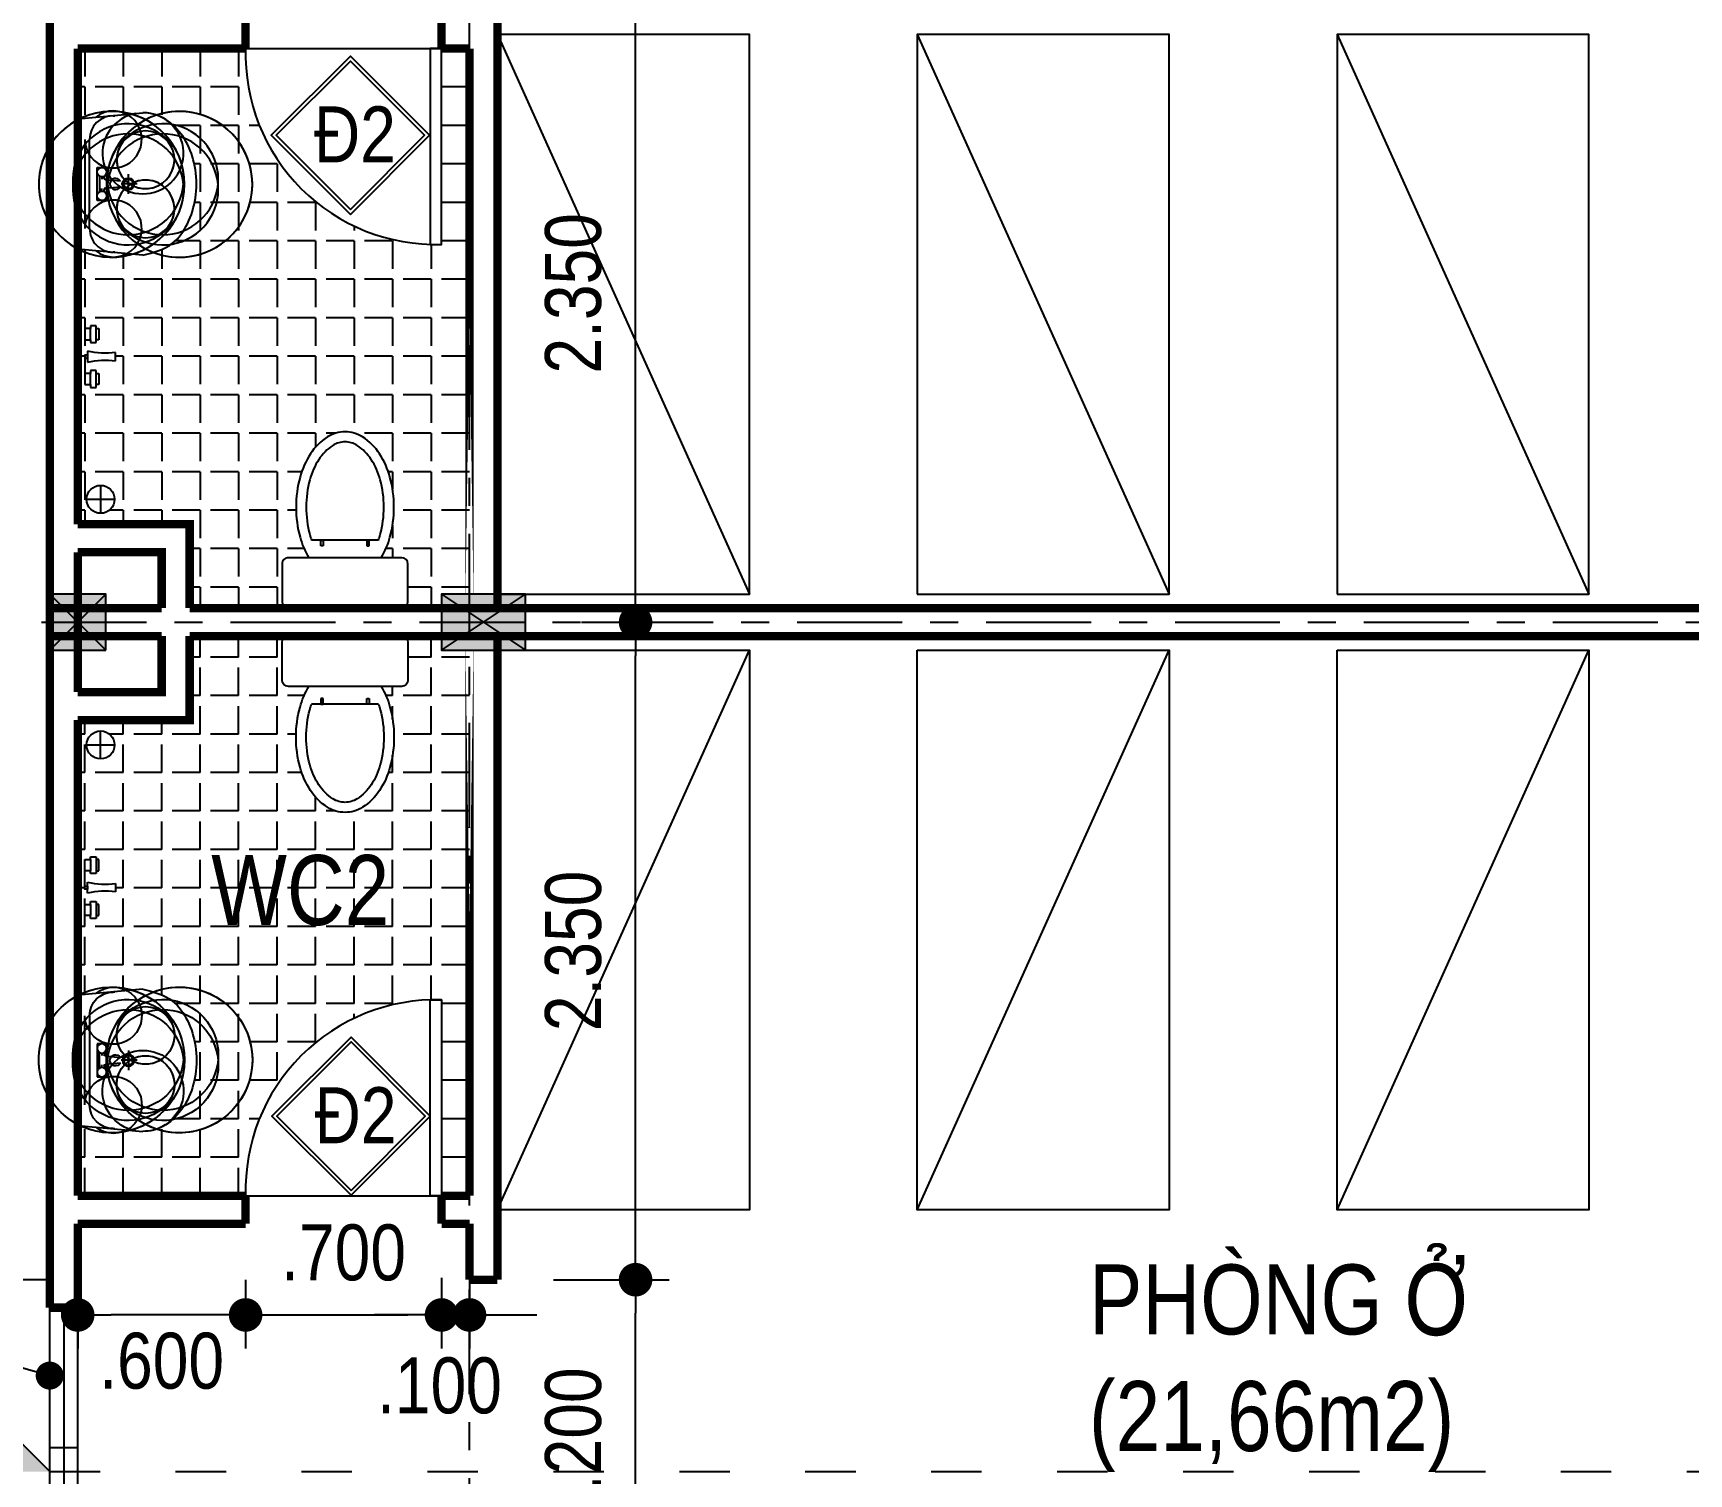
# Model space of a CAD drawing. Header units: millimetres. Extents: x 100 to 288, y -65 to 177.
# Drawn here: x 126.36 to 132.27, y 130.37 to 135.52 of the extents above; entities that cross this region are included whole.
import ezdxf

# ---------------------------------------------------------------- set-up
doc = ezdxf.new("R2010")
doc.units = ezdxf.units.MM
doc.header["$LTSCALE"] = 0.3
doc.header["$MEASUREMENT"] = 0
doc.header["$PDMODE"] = 2
doc.linetypes.add('ACAD_ISO03W100', pattern=[30, 12, -18])
doc.linetypes.add('CENTER', pattern=[2, 1.25, -0.25, 0.25, -0.25])
doc.layers.get('0').update_dxf_attribs({"linetype": 'CONTINUOUS', "lineweight": 13})
doc.layers.get('DEFPOINTS').update_dxf_attribs({"linetype": 'CONTINUOUS', "lineweight": 13})
for name, color, linetype in [('CHUSO', 141, 'CONTINUOUS'), ('HACTH', 8, 'CONTINUOUS'), ('HATCH', 8, 'CONTINUOUS'), ('KT', 8, 'CONTINUOUS'), ('LAYER 1', 1, 'CONTINUOUS'), ('LAYER1', 1, 'CONTINUOUS'), ('LAYER3', 34, 'CONTINUOUS'), ('LAYER5', 5, 'CONTINUOUS'), ('LAYER7', 7, 'CONTINUOUS'), ('THAY', 4, 'CONTINUOUS'), ('THIETBI', 25, 'CONTINUOUS'), ('TUONG', 7, 'CONTINUOUS')]:
    doc.layers.add(name, color=color, linetype=linetype)
doc.styles.add('ATTR', font='romans.shx', dxfattribs={"width": 0.8, "height": 0.7})
doc.styles.add('HELVE-KT', font='VHELVCN.TTF')
doc.dimstyles.new('1-100', dxfattribs={"dimtxt": 0.2, "dimasz": 0.12, "dimexe": 0.12, "dimexo": 0.2, "dimgap": 0.12, "dimtad": 1, "dimdec": 3, "dimzin": 4, "dimdsep": 46, "dimtxsty": 'HELVE-KT', "dimblk1": 'DOT', "dimblk2": 'DOT', "dimsah": 1, "dimcen": -0.18, "dimadec": 3, "dimazin": 0, "dimtfac": 1, "dimtdec": 3, "dimtmove": 2, "dimatfit": 3, "dimldrblk": 'DOT', "dimfxl": 0, "dimtolj": 1, "dimtzin": 4, "dimarcsym": 0})

# ---------------------------------------------------------------- blocks, each defined once
blk = doc.blocks.new('TOILET')
at = {"layer": 'THIETBI', "linetype": 'Continuous'}
for p, q in [((2.25, 0), (-2.25, 0)), ((-2.5, -0.25), (-2.5, -1.75)), ((2.5, -1.75), (2.5, -0.25)), ((-2.25, -2), (2.25, -2)), ((-0.9619002962733703, -2.476023252835319), (-0.9619002962733703, -2.701023903222449)), ((-0.8643275165757132, -2.476023252835319), (-0.9619002962733703, -2.476023252835319)), ((-0.8643275165757132, -2.701023903222449), (-0.8643275165757132, -2.476023252835319)), ((0.8619205168486133, -2.701023903222449), (0.8619205168486133, -2.476023252835319)), ((0.8619205168486133, -2.476023252835319), (0.959493296546043, -2.476023252835319)), ((0.959493296546043, -2.476023252835319), (0.959493296546043, -2.701023903222449)), ((-1.328885587445484, -2.699999999999932), (1.328885587445484, -2.699999999999989)), ((-0.9619002962733703, -2.701023903222449), (-0.8643275165757132, -2.701023903222449)), ((0.959493296546043, -2.701023903222449), (0.8619205168486133, -2.701023903222449))]:
    blk.add_line(p, q, dxfattribs=at)
for centre, radius, start, end in [((-2.25, -0.25), 0.25, 90, 180), ((2.25, -0.25), 0.25, 0, 90), ((-2.25, -1.75), 0.25, 180, 270), ((2.25, -1.75), 0.25, 270, 0), ((1.337938406279363, -3.661379033137678), 3.234819193328465, 149.0965747149677, 164.9268623414033), ((-1.337938406280728, -3.661379033138246), 3.234819193329836, 15.07313765860166, 30.90342528502951), ((2.637457049974273, -4.011362538314529), 4.580641306093185, 164.9268623414104, 180.0000000000054), ((2.637457049974046, -4.011362538315211), 4.180641306093212, 164.9268623413889, 179.9999999999965), ((1.337938406279363, -3.661379033137166), 2.834819193328285, 160.1759760614096, 164.9268623413951), ((-1.337938406280728, -3.661379033138019), 2.834819193329868, 15.07313765856473, 19.82402393859776), ((-2.637457049976319, -4.011362538315325), 4.180641306095254, 5.063761851311246e-12, 15.07313765857124), ((-2.637457049976319, -4.0113625383147), 4.580641306095231, 359.9999999999972, 15.07313765858606), ((2.637457049976774, -4.011362538314927), 4.580641306095572, 180, 195.0731376585856), ((2.637457049976547, -4.011362538314529), 4.180641306095595, 180.0000000000051, 195.0731376585643), ((-2.6374570499745, -4.011362538314586), 4.180641306093665, 344.9268623413959, 359.9999999999953), ((-2.637457049974728, -4.011362538315325), 4.580641306093639, 344.9268623414112, 5.332585182154509e-12), ((1.337938406280728, -4.361346043491835), 3.234819193329827, 195.0731376585933, 213.0315475788831), ((1.337938406280728, -4.361346043491494), 2.834819193329956, 195.0731376585625, 213.0315475788917), ((-1.337938406279591, -4.36134604349229), 2.834819193328596, 326.9684524211129, 344.9268623413986), ((-1.337938406279591, -4.361346043492233), 3.234819193328677, 326.9684524211115, 344.9268623414048), ((0.5168646681931932, -4.895200544554314), 1.85545066632798, 213.0315475788863, 237.5002250693021), ((-0.5168646681929658, -4.89520054455437), 1.855450666327776, 302.4997749306895, 326.968452421117), ((0.5168646681929658, -4.8952005445542), 2.255450666327983, 213.0315475788855, 237.5002250693039), ((0, -5.706522592530462), 0.8934774074695488, 237.5002250693035, 270), ((0, -5.706522592530519), 0.8934774074695326, 270, 302.4997749306894), ((-0.5168646681929658, -4.8952005445542), 2.255450666327892, 302.4997749306941, 326.9684524211124), ((0, -5.706522592530348), 1.293477407469652, 237.5002250693031, 270), ((0, -5.706522592530519), 1.293477407469453, 270, 302.4997749307029)]:
    blk.add_arc(centre, radius, start, end, dxfattribs=at)
blk = doc.blocks.new('la')
at = {"layer": 'THIETBI', "linetype": 'Continuous'}
for p, q in [((-5933.44379870165, 607096.9278938042), (-5954.657236116378, 607330.2757053494)), ((-5445.534738199225, 607330.2757053494), (-5466.748175613953, 607096.9278938042)), ((-5700.095987156405, 607278.0555106837), (-5734.787105645424, 607278.0555106837)), ((-5700.095987156405, 607309.1017654629), (-5700.095987156405, 607252.294578268)), ((-5665.404868668316, 607278.0555106837), (-5700.095987156405, 607278.0555106837)), ((-5944.168579871206, 607224.2085182804), (-5944.168579871206, 607229.5737794738)), ((-5710.190800530276, 607249.5658061604), (-5715.470036458595, 607195.7922466656)), ((-5684.721937854214, 607195.7922466656), (-5690.001173785327, 607249.5658061604)), ((-5456.023394444397, 607229.5737794738), (-5456.023394444397, 607224.2085182804)), ((-5759.493611915408, 607200.4494683815), (-5715.012812269291, 607200.4494683815)), ((-5759.493611915408, 607183.478718451), (-5759.493611915408, 607200.4494683815)), ((-5759.493611915408, 607166.5079685205), (-5759.493611915408, 607183.478718451)), ((-5700.095987156405, 607166.5079685205), (-5759.493611915408, 607166.5079685205)), ((-5719.692424225992, 607191.9640934139), (-5727.825761422886, 607191.9640934139)), ((-5727.825761422886, 607174.9933434834), (-5672.366212892717, 607174.9933434834)), ((-5725.552112052588, 607183.478718451), (-5716.678920921309, 607183.478718451)), ((-5640.698362400195, 607166.5079685205), (-5700.095987156405, 607166.5079685205)), ((-5685.179162046312, 607200.4494683815), (-5640.698362400195, 607200.4494683815)), ((-5674.639862261152, 607183.478718451), (-5683.513053392431, 607183.478718451)), ((-5672.366212892717, 607191.9640934139), (-5680.499550089611, 607191.9640934139)), ((-5640.698362400195, 607200.4494683815), (-5640.698362400195, 607183.478718451)), ((-5640.698362400195, 607183.478718451), (-5640.698362400195, 607166.5079685205)), ((-5466.748175613953, 607096.9278938042), (-5933.44379870165, 607096.9278938042)), ((-5700.095987156405, 607139.3547686327), (-5859.314830218813, 607139.3547686327)), ((-5859.31483021858, 607122.3840186977), (-5540.877144096539, 607122.3840186978)), ((-5540.87714409679, 607139.3547686327), (-5700.095987156405, 607139.3547686327))]:
    blk.add_line(p, q, dxfattribs=at)
for centre, radius in [((-5700.095987156172, 607278.0555106841), 21.21343741315687), ((-5700.095987156172, 607278.0555106841), 16.9707499305255), ((-5742.522861982834, 607183.4787184515), 16.9707499305255), ((-5657.669112330441, 607183.4787184515), 16.9707499305255)]:
    blk.add_circle(centre, radius, dxfattribs=at)
for centre, radius, start, end in [((-5716.921617746491, 607277.7234812875), 198.3889853030901, 106.8298526196501, 126.1394149328383), ((-5698.920439606671, 607218.2127808502), 260.5626604476124, 90, 106.8298526196501), ((-5698.920439606671, 607218.2127808502), 260.5626604477563, 73.17014738034992, 90), ((-5680.919261464987, 607277.7234812875), 198.3889853030873, 53.86058506716174, 73.17014738034992), ((-5786.622446788613, 607339.3522209723), 103.2189295367069, 150.4377224630194, 180), ((-5744.464750194129, 607315.4400154066), 151.686082919052, 126.1394149328383, 150.4377224630194), ((-5653.376129020144, 607315.4400154066), 151.686082919055, 29.56227753698059, 53.86058506716174), ((-5611.218432424728, 607339.3522209723), 103.2189295367252, 0, 29.56227753698059), ((-5809.756896741826, 607330.2757053499), 144.9003393737205, 180, 190.3888578116886), ((-5786.622446788613, 607339.3522209723), 103.2189295367414, 180, 209.5622775369806), ((-5611.218432424728, 607339.3522209723), 103.2189295367332, 330.4377224630194, 0), ((-5744.464750194129, 607363.2644265287), 151.6860829190531, 209.5622775369806, 233.8605850671617), ((-5653.376129020144, 607363.2644265287), 151.686082919052, 306.1394149328383, 330.4377224630194), ((-5859.31483021858, 607224.2085182809), 84.85374965263226, 180, 270), ((-5716.921617746491, 607400.9809606525), 198.3889853029024, 233.8605850671617, 253.1701473803499), ((-5700.095987156172, 607232.2578273343), 20.03675093646151, 59.74728664221707, 120.2527133577829), ((-5680.919261464987, 607400.9809606525), 198.3889853030186, 286.8298526196501, 306.1394149328383), ((-5540.877144096557, 607224.2085182809), 84.85374965263226, 270, 0), ((-5859.31483021858, 607224.2085182809), 101.8244995831652, 218.2452544057623, 270), ((-5698.920439606671, 607460.4916610897), 260.5626604475996, 253.1701473803499, 266.458658478582), ((-5719.692424225759, 607196.2067809005), 4.242687482640058, 270, 354.3929373133142), ((-5698.920439606671, 607460.4916610897), 260.5626604477354, 273.0264019199498, 286.8298526196501), ((-5680.499550089378, 607196.2067809005), 4.242687482625124, 185.6070626866857, 270), ((-5540.877144096557, 607224.2085182809), 101.8244995831627, 270, 321.7547455942377)]:
    blk.add_arc(centre, radius, start, end, dxfattribs=at)
blk.add_spline([(-5445.534738204817, 607330.275705352), (-5488.399266112272, 607435.7992354915), (-5558.166908814947, 607489.0372223724), (-5649.338553096775, 607517.3672669327), (-5750.853421221862, 607517.367266933), (-5842.025065503458, 607489.0372223728), (-5911.792708206598, 607435.7992354913), (-5950.069890455718, 607366.4471325721), (-5954.657236119176, 607330.275705352)], degree=3, dxfattribs=at)
blk = doc.blocks.new('WALFCT1T')
for p, q in [((-5.5, -1), (-5, -1)), ((-5.5, -2), (-5.5, -1)), ((-2.5, -2), (-5.5, -2)), ((-5, -2), (-5, -2.5)), ((-5, -2.5), (-3, -2.5)), ((-3, -1), (-2.5, -1)), ((-3, -2.5), (-3, -2)), ((-2.5, -1), (-2.5, -2)), ((-1, -0.5), (1, -0.5)), ((2.5, -1), (3, -1)), ((2.5, -2), (2.5, -1)), ((5.5, -2), (2.5, -2)), ((3, -2), (3, -2.5)), ((3, -2.5), (5, -2.5)), ((5, -1), (5.5, -1)), ((5, -2.5), (5, -2)), ((5.5, -1), (5.5, -2)), ((0.75, -5.5), (-0.75, -5.5))]:
    blk.add_line(p, q)
for points in [[(-3, 0), (-3, -1), (-5, -1), (-5, 0)], [(-0.25, -0.5), (-0.25, 0), (0.25, 0), (0.25, -0.5)], [(5, 0), (5, -1), (3, -1), (3, 0)]]:
    blk.add_lwpolyline(points, close=True)
for centre, radius, start, end in [((-13.26580000000001, -3.619500000000016), 12.65625, 351.4554000000001, 14.26943), ((13.26579999999998, -3.619500000000016), 12.65624, 165.7306, 188.5446)]:
    blk.add_arc(centre, radius, start, end)
at = {"style": 'ATTR', "width": 0.8, "flags": 9}
blk.add_attdef('ESTCODE', (0, 0), '', height=0.7, dxfattribs=at)
blk = doc.blocks.new('_DOT')
at = {"color": 0, "linetype": 'ByBlock'}
blk.add_line((-0.5, 0), (-1, 0), dxfattribs=at)
at = {"color": 0, "linetype": 'ByBlock', "const_width": 0.5}
blk.add_lwpolyline([(-0.25, 0, 1), (0.25, 0, 1)], format="xyb", close=True, dxfattribs=at)
blk = doc.blocks.new('*D250')
at = {"layer": 'DEFPOINTS', "color": 0, "lineweight": -2, "ltscale": 5}
for p in [(127.1161146540043, 131.2677657602019), (127.8161146540741, 131.2739229899728), (127.8161146540741, 130.9418370153419)]:
    blk.add_point(p, dxfattribs=at)
at = {"layer": 'LAYER 1', "color": 0, "lineweight": -2, "ltscale": 5}
for p, q in [((127.1161146540043, 131.0677657602019), (127.1161146540043, 130.8218370153419)), ((127.8161146540741, 131.0739229899728), (127.8161146540741, 130.8218370153419)), ((127.2361146540043, 130.9418370153419), (127.6961146540741, 130.9418370153419))]:
    blk.add_line(p, q, dxfattribs=at)
at = {"layer": 'LAYER 1', "color": 0, "lineweight": -2, "ltscale": 5, "xscale": 0.12, "yscale": 0.12, "zscale": 0.12, "rotation": 180}
blk.add_blockref('_DOT', (127.1161146540043, 130.9418370153419), dxfattribs=at)
at = {"layer": 'LAYER 1', "color": 0, "lineweight": -2, "ltscale": 5, "xscale": 0.12, "yscale": 0.12, "zscale": 0.12}
blk.add_blockref('_DOT', (127.8161146540741, 130.9418370153419), dxfattribs=at)
at = {"layer": 'LAYER 1', "color": 0, "ltscale": 5, "insert": (127.4661146540392, 131.1639703486752), "char_height": 0.2, "attachment_point": 5, "style": 'HELVE-KT'}
blk.add_mtext('\\A1;.700', dxfattribs=at)
blk = doc.blocks.new('*D251')
at = {"layer": 'DEFPOINTS', "color": 0, "lineweight": -2, "ltscale": 5}
for p in [(127.8161146540741, 131.2677657602019), (127.9161146540508, 131.2677657602019), (127.9161146540508, 130.9418370153419)]:
    blk.add_point(p, dxfattribs=at)
at = {"layer": 'LAYER 1', "color": 0, "lineweight": -2, "ltscale": 5}
for p, q in [((127.8161146540741, 131.0677657602019), (127.8161146540741, 130.8218370153419)), ((127.9161146540508, 131.0677657602019), (127.9161146540508, 130.8218370153419)), ((127.6961146540741, 130.9418370153419), (127.5761146540741, 130.9418370153419)), ((127.8161146540741, 130.9418370153419), (127.9161146540508, 130.9418370153419)), ((128.0361146540508, 130.9418370153419), (128.1561146540508, 130.9418370153419))]:
    blk.add_line(p, q, dxfattribs=at)
at = {"layer": 'LAYER 1', "color": 0, "lineweight": -2, "ltscale": 5, "xscale": 0.12, "yscale": 0.12, "zscale": 0.12}
blk.add_blockref('_DOT', (127.8161146540741, 130.9418370153419), dxfattribs=at)
at = {"layer": 'LAYER 1', "color": 0, "lineweight": -2, "ltscale": 5, "xscale": 0.12, "yscale": 0.12, "zscale": 0.12, "rotation": 180}
blk.add_blockref('_DOT', (127.9161146540508, 130.9418370153419), dxfattribs=at)
at = {"layer": 'LAYER 1', "color": 0, "ltscale": 5, "insert": (127.80891735384, 130.6886915536727), "char_height": 0.2, "attachment_point": 5, "style": 'HELVE-KT'}
blk.add_mtext('\\A1;.100', dxfattribs=at)
blk = doc.blocks.new('*D252')
at = {"layer": 'DEFPOINTS', "color": 0, "lineweight": -2, "ltscale": 5}
for p in [(126.5161146540275, 131.2677657602019), (127.1161146540043, 131.2677657602019), (126.5161146540275, 130.9418370153419)]:
    blk.add_point(p, dxfattribs=at)
at = {"layer": 'LAYER 1', "color": 0, "lineweight": -2, "ltscale": 5}
for p, q in [((126.5161146540275, 131.0677657602019), (126.5161146540275, 130.8218370153419)), ((127.1161146540043, 131.0677657602019), (127.1161146540043, 130.8218370153419)), ((126.9961146540043, 130.9418370153419), (126.6361146540276, 130.9418370153419))]:
    blk.add_line(p, q, dxfattribs=at)
at = {"layer": 'LAYER 1', "color": 0, "lineweight": -2, "ltscale": 5, "xscale": 0.12, "yscale": 0.12, "zscale": 0.12, "rotation": 180}
blk.add_blockref('_DOT', (126.5161146540275, 130.9418370153419), dxfattribs=at)
at = {"layer": 'LAYER 1', "color": 0, "lineweight": -2, "ltscale": 5, "xscale": 0.12, "yscale": 0.12, "zscale": 0.12}
blk.add_blockref('_DOT', (127.1161146540043, 130.9418370153419), dxfattribs=at)
at = {"layer": 'LAYER 1', "color": 0, "ltscale": 5, "insert": (126.8161146540159, 130.7769742279909), "char_height": 0.2, "attachment_point": 5, "style": 'HELVE-KT'}
blk.add_mtext('\\A1;.600', dxfattribs=at)
blk = doc.blocks.new('*D260')
at = {"layer": 'DEFPOINTS', "color": 0, "lineweight": -2, "ltscale": 5}
for p in [(128.0161146540275, 131.0677657601902), (128.509492247388, 131.0677657601902), (128.0161146540275, 129.8677657601786)]:
    blk.add_point(p, dxfattribs=at)
at = {"layer": 'LAYER 1', "color": 0, "lineweight": -2, "ltscale": 5}
for p, q in [((128.2161146540275, 131.0677657601902), (128.629492247388, 131.0677657601902)), ((128.509492247388, 129.9877657601786), (128.509492247388, 130.9477657601902)), ((128.2161146540275, 129.8677657601786), (128.629492247388, 129.8677657601786))]:
    blk.add_line(p, q, dxfattribs=at)
at = {"layer": 'LAYER 1', "color": 0, "lineweight": -2, "ltscale": 5, "xscale": 0.12, "yscale": 0.12, "zscale": 0.12}
for p, rotation in [((128.509492247388, 131.0677657601902), 90), ((128.509492247388, 129.8677657601786), 270)]:
    blk.add_blockref('_DOT', p, dxfattribs=dict(at, rotation=rotation))
at = {"layer": 'LAYER 1', "color": 0, "ltscale": 5, "insert": (128.2873589140547, 130.4677657601844), "char_height": 0.2, "attachment_point": 5, "rotation": 90, "style": 'HELVE-KT'}
blk.add_mtext('\\A1;1.200', dxfattribs=at)
blk = doc.blocks.new('*D261')
at = {"layer": 'DEFPOINTS', "color": 0, "lineweight": -2, "ltscale": 5}
for p in [(128.1161146540043, 133.417765760167), (128.509492247388, 133.417765760167), (128.0161146540275, 131.0677657601902)]:
    blk.add_point(p, dxfattribs=at)
at = {"layer": 'LAYER 1', "color": 0, "lineweight": -2, "ltscale": 5}
for p, q in [((128.3161146540043, 133.417765760167), (128.629492247388, 133.417765760167)), ((128.509492247388, 131.1877657601902), (128.509492247388, 133.297765760167)), ((128.2161146540275, 131.0677657601902), (128.629492247388, 131.0677657601902))]:
    blk.add_line(p, q, dxfattribs=at)
at = {"layer": 'LAYER 1', "color": 0, "lineweight": -2, "ltscale": 5, "xscale": 0.12, "yscale": 0.12, "zscale": 0.12}
for p, rotation in [((128.509492247388, 133.417765760167), 90), ((128.509492247388, 131.0677657601902), 270)]:
    blk.add_blockref('_DOT', p, dxfattribs=dict(at, rotation=rotation))
at = {"layer": 'LAYER 1', "color": 0, "ltscale": 5, "insert": (128.2873589140547, 132.2427657601786), "char_height": 0.2, "attachment_point": 5, "rotation": 90, "style": 'HELVE-KT'}
blk.add_mtext('\\A1;2.350', dxfattribs=at)
blk = doc.blocks.new('*D262')
at = {"layer": 'DEFPOINTS', "color": 0, "lineweight": -2, "ltscale": 5}
for p in [(128.0161146540275, 135.7677657602601), (128.509492247388, 135.7677657602601), (128.1161146540043, 133.417765760167)]:
    blk.add_point(p, dxfattribs=at)
at = {"layer": 'LAYER 1', "color": 0, "lineweight": -2, "ltscale": 5}
for p, q in [((128.2161146540275, 135.7677657602601), (128.629492247388, 135.7677657602601)), ((128.509492247388, 133.537765760167), (128.509492247388, 135.6477657602601)), ((128.3161146540043, 133.417765760167), (128.629492247388, 133.417765760167))]:
    blk.add_line(p, q, dxfattribs=at)
at = {"layer": 'LAYER 1', "color": 0, "lineweight": -2, "ltscale": 5, "xscale": 0.12, "yscale": 0.12, "zscale": 0.12}
for p, rotation in [((128.509492247388, 135.7677657602601), 90), ((128.509492247388, 133.417765760167), 270)]:
    blk.add_blockref('_DOT', p, dxfattribs=dict(at, rotation=rotation))
at = {"layer": 'LAYER 1', "color": 0, "ltscale": 5, "insert": (128.2873589140547, 134.5927657602136), "char_height": 0.2, "attachment_point": 5, "rotation": 90, "style": 'HELVE-KT'}
blk.add_mtext('\\A1;2.350', dxfattribs=at)

msp = doc.modelspace()

# ---------------------------------------------------------------- hatches: boundary and pattern name
at = {"layer": 'LAYER7', "ltscale": 5}
h = msp.add_hatch(color=256, dxfattribs=at)
h.paths.add_polyline_path([(126.5161146540858, 133.4177657602252), (126.416114654109, 133.5177657601437), (126.4161146540508, 133.3177657601902)])
h.paths.add_polyline_path([(126.5161146540275, 133.4177657602252), (126.416114654109, 133.3177657602484), (126.6161146541789, 133.3177657602484)])
h.paths.add_polyline_path([(126.6161146540625, 133.5177657601437), (126.5161146540858, 133.4177657602252), (126.6161146540625, 133.3177657602484)])
h.paths.add_polyline_path([(126.6161146540625, 133.5177657602019), (126.416114654109, 133.5177657602019), (126.5161146540858, 133.4177657602252)])
h = msp.add_hatch(color=256, dxfattribs=at)
h.paths.add_polyline_path([(127.8161146540741, 133.5177657602019), (127.8161146539577, 133.3177657601902), (127.966114653981, 133.4177657602252)])
h.paths.add_polyline_path([(127.966114653981, 133.4177657602252), (128.1161146540043, 133.5177657602019), (127.8161146540741, 133.5177657602019)])
h.paths.add_polyline_path([(127.8161146540159, 133.3177657602484), (128.1161146540625, 133.3177657602484), (127.966114653981, 133.4177657602252)])
h.paths.add_polyline_path([(127.9661146540392, 133.4177657602252), (128.1161146540625, 133.3177657601902), (128.1161146540625, 133.5177657602019)])
at = {"layer": 'THAY', "linetype": 'Continuous', "ltscale": 1000}
msp.add_hatch(color=256, dxfattribs=at).paths.add_polyline_path([(125.2629626539937, 130.382050630242), (125.5152986539696, 130.382050630242, -1), (126.1637786540022, 130.382050630242), (126.4161146540363, 130.382050630242), (125.8395386539568, 130.9586266302051)])
at = {"layer": 'THIETBI', "ltscale": 5}
h = msp.add_hatch(dxfattribs=at)
h.set_pattern_fill('ANGLE', color=256, scale=0.5, angle=90, style=0)
h.set_pattern_definition([(270, (127.9161146540508, 135.4677657602717), (-0.1375, 8.419446744138055e-18), [0.1, -0.0375]), (180, (127.9161146540508, 135.4677657602717), (0, 0.1375), [0.1, -0.0375])])
edge = h.paths.add_edge_path()
edge.add_line((126.9161146539926, 133.4677657602717), (126.9161146539926, 133.7677657603183))
edge.add_line((126.9161146539926, 133.7677657602601), (126.5161146540275, 133.7677657602601))
edge.add_line((126.5161146540275, 133.7677657602601), (126.5161146540858, 134.7502868953291))
edge.add_line((126.5161146540858, 134.7502868953291), (126.7494271118275, 134.7290766706703))
edge.add_spline(control_points=[(126.7494271118275, 134.7290766706703), (126.7875075904384, 134.739039801889), (126.8549297836806, 134.7566797104794), (126.9140054893295, 134.8426009595989), (126.9416008394991, 134.9340051200836), (126.9415232683613, 135.0330372993033), (126.9142165329039, 135.1257119275526), (126.8611479565815, 135.1971218919045), (126.8003003666025, 135.234337212298), (126.7616194525116, 135.2372736036907), (126.7494271118275, 135.2381991631248)], knot_values=[0, 0, 0, 0, 113.8972482804107, 201.6571891156827, 297.1289658135357, 398.6438339386224, 494.115610636184, 581.8755514722499, 661.0895455658089, 697.5507014357958, 697.5507014357958, 697.5507014357958, 697.5507014357958], degree=3, periodic=0)
edge.add_line((126.7494271118275, 135.2381991631248), (126.5161146539693, 135.2169889384079))
edge.add_line((126.5161146539693, 135.2169889384079), (126.5161146539693, 135.4677657602717))
edge.add_line((126.5161146539693, 135.4677657602717), (127.1161146540043, 135.4677657602717))
edge.add_arc((127.7961146540555, 135.4477657603113), 0.6802940541319764, 538.3153156843376, 631.6846843193015)
edge.add_line((127.8161146540741, 134.7677657602019), (127.8161146540159, 135.4677657602135))
edge.add_line((127.8161146540159, 135.4677657602717), (127.9161146540508, 135.4677657602717))
edge.add_line((127.9161146540508, 135.4677657602717), (127.9161146540508, 133.5177657602601))
edge.add_line((127.9161146540508, 133.5177657602601), (127.8161146540159, 133.5177657602601))
edge.add_line((127.8161146540159, 133.5177657602019), (127.8161146540159, 133.4677657602135))
edge.add_line((127.8161146540159, 133.4677657602135), (127.675787341498, 133.4677657602135))
edge.add_ellipse((127.6738182181806, 133.4902657602927), major_axis=(-0.0159099025959166, -0.0159099025959166), ratio=0.9999999987998788, start_angle=45.00000003438093, end_angle=134.9999999656191)
edge.add_line((127.6963182182598, 133.4902657605837), (127.6963182180851, 133.625265760593))
edge.add_ellipse((127.6738182181806, 133.625265760302), major_axis=(-0.01590990257682279, -0.01590990257682278), ratio=0.9999999986131138, start_angle=134.9999999602686, end_angle=225.0000000397314)
edge.add_line((127.6738182178896, 133.647765760323), (127.6007064576924, 133.647765760323))
edge.add_ellipse((127.350903761523, 133.7972898733699), major_axis=(-0.2058626336902675, -0.2058626336902675), ratio=0.9999999968645723, start_angle=104.0965746727707, end_angle=119.9268622637728)
edge.add_ellipse((127.2339470835367, 133.8287883888245), major_axis=(-0.2915102284462119, -0.2915102284462117), ratio=0.999999998837754, start_angle=119.9268623122063, end_angle=134.9999999667041)
edge.add_ellipse((127.2339470835367, 133.8287883888245), major_axis=(-0.2915102284462128, 0.2915102284462128), ratio=0.9999999988377523, start_angle=225.0000000332959, end_angle=240.0731376877937)
edge.add_ellipse((127.350903761523, 133.8602869042791), major_axis=(-0.2058626328327546, -0.2058626328327545), ratio=0.9999999969642844, start_angle=150.0731375861138, end_angle=168.0315475479937)
edge.add_ellipse((127.4248003979527, 133.908333809419), major_axis=(-0.1435360015145571, -0.1435360015145571), ratio=0.9999999990923838, start_angle=168.0315475713212, end_angle=192.5002250834314)
edge.add_ellipse((127.4713182181084, 133.9813527937642), major_axis=(-0.08231639814443893, -0.08231639814443893), ratio=0.9999999992607727, start_angle=192.5002250840912, end_angle=225.0000000211773)
edge.add_ellipse((127.4713182181084, 133.9813527937642), major_axis=(-0.08231639814443893, 0.08231639814443893), ratio=0.9999999992607727, start_angle=314.9999999788227, end_angle=347.4997749159088)
edge.add_ellipse((127.5178360382641, 133.908333809419), major_axis=(-0.1435360015145571, 0.1435360015145571), ratio=0.9999999990923826, start_angle=347.4997749165686, end_angle=371.9684524286787)
edge.add_ellipse((127.5917326746938, 133.8602869042791), major_axis=(-0.2058626328327546, 0.2058626328327547), ratio=0.9999999969642842, start_angle=11.96845245200624, end_angle=29.92686241388616)
edge.add_ellipse((127.7086893526802, 133.8287883888245), major_axis=(-0.2915102284462119, -0.2915102284462117), ratio=0.999999998837754, start_angle=-60.07313768779372, end_angle=-45.0000000332959)
edge.add_ellipse((127.7086893526802, 133.8287883888245), major_axis=(-0.2915102284462128, 0.2915102284462128), ratio=0.9999999988377523, start_angle=45.00000003329593, end_angle=60.07313768779376)
edge.add_ellipse((127.5917326746938, 133.7972898733699), major_axis=(-0.2058626336902668, 0.2058626336902669), ratio=0.9999999968645755, start_angle=60.07313773622711, end_angle=75.90342532722924)
edge.add_line((127.3419299785245, 133.647765760323), (127.2688182179198, 133.647765760323))
edge.add_ellipse((127.2688182180362, 133.625265760302), major_axis=(-0.0159099025959166, -0.0159099025959166), ratio=0.9999999987998788, start_angle=225.0000000343809, end_angle=314.9999999656191)
edge.add_line((127.2463182180153, 133.6252657593707), (127.2463182180153, 133.4902657613404))
edge.add_ellipse((127.2688182180362, 133.4902657602927), major_axis=(-0.0159099025959166, 0.0159099025959166), ratio=0.9999999987998787, start_angle=45.00000003438094, end_angle=134.9999999656191)
edge.add_line((127.2668490945442, 133.4677657602717), (126.9161146539926, 133.4677657602717))
edge = h.paths.add_edge_path(flags=16)
edge.add_ellipse((126.6138890983501, 134.6318530997507), major_axis=(-0.1789864041828411, 0.178986404182841), ratio=0.999999999898956, start_angle=120.73057000353941, end_angle=143.5446000034201, ccw=False)
edge.add_line((126.5514990983146, 134.3865374853615), (126.5514990983728, 134.3715370994889))
edge.add_line((126.5514990983728, 134.3715370994889), (126.5414990983053, 134.3715370994889))
edge.add_line((126.5414990983053, 134.3715370994889), (126.5414990983053, 134.3615370994796))
edge.add_line((126.5414990983053, 134.3615370994796), (126.5514990982564, 134.3615370994796))
edge.add_line((126.5514990982564, 134.3615370994796), (126.5514990983146, 134.3465365085997))
edge.add_ellipse((126.6138890983501, 134.1012210992178), major_axis=(-0.1789862627049081, -0.1789862627049081), ratio=0.999999999893888, start_angle=216.4554000032152, end_angle=239.2693999915702, ccw=False)
edge.add_line((126.6514990984077, 134.351536212502), (126.6515010232769, 134.3815380585859))
h.paths.add_polyline_path([(126.5914990982936, 134.4665370995774), (126.5814990982843, 134.4665370995774), (126.5814990982843, 134.4765370995867), (126.5614990983239, 134.4765370995867), (126.5614990983239, 134.4665370995774), (126.5414990983053, 134.4665370995774), (126.5414990983053, 134.4265370995402), (126.5614990983239, 134.4265370995402), (126.5614990983239, 134.4165370995308), (126.5814990982843, 134.4165370995308), (126.5814990982843, 134.4265370995402), (126.5914990983518, 134.4265370995402)], flags=16)
h.paths.add_polyline_path([(126.5914990982936, 134.3065370994284), (126.5814990982843, 134.3065370994284), (126.5814990982843, 134.3165370994377), (126.5614990983239, 134.3165370994377), (126.5614990983239, 134.3065370994284), (126.5414990983053, 134.3065370994284), (126.5414990983053, 134.2665370993911), (126.5614990983239, 134.2665370993911), (126.5614990983239, 134.2565370993818), (126.5814990982843, 134.2565370993818), (126.5814990983425, 134.2665370993911), (126.5914990984101, 134.2665370993911)], flags=16)
h.paths.add_polyline_path([(126.5977860252104, 133.9066405469332, 1), (126.5977860252104, 133.8066405468983, 1)], flags=16)
h = msp.add_hatch(dxfattribs=at)
h.set_pattern_fill('ANGLE', color=256, scale=0.5, angle=90, style=0)
h.set_pattern_definition([(90, (127.9161146540508, 131.3677657601786), (-0.1375, 8.419446744138055e-18), [0.1, -0.0375]), (180, (127.9161146540508, 131.3677657601786), (-1.683889348827611e-17, -0.1375), [0.1, -0.0375])])
edge = h.paths.add_edge_path()
edge.add_line((126.9161146539926, 133.3677657601786), (126.9161146539926, 133.067765760132))
edge.add_line((126.9161146539926, 133.0677657601902), (126.5161146540275, 133.0677657601902))
edge.add_line((126.5161146540275, 133.0677657601902), (126.5161146540858, 132.0852446251213))
edge.add_line((126.5161146540858, 132.0852446251213), (126.7494271118275, 132.10645484978))
edge.add_spline(control_points=[(126.7494271118275, 132.10645484978), (126.7875075904384, 132.0964917185613), (126.8549297836806, 132.078851809971), (126.9140054893295, 131.9929305608514), (126.9416008394991, 131.9015264003667), (126.9415232683613, 131.8024942211471), (126.9142165329039, 131.7098195928977), (126.8611479565815, 131.6384096285458), (126.8003003666025, 131.6011943081523), (126.7616194525116, 131.5982579167596), (126.7494271118275, 131.5973323573255)], knot_values=[0, 0, 0, 0, 113.8972482804107, 201.6571891156827, 297.1289658135357, 398.6438339386224, 494.115610636184, 581.8755514722499, 661.0895455658089, 697.5507014357958, 697.5507014357958, 697.5507014357958, 697.5507014357958], degree=3, periodic=0)
edge.add_line((126.7494271118275, 131.5973323573255), (126.5161146539693, 131.6185425820424))
edge.add_line((126.5161146539693, 131.6185425820424), (126.5161146539693, 131.3677657601786))
edge.add_line((126.5161146539693, 131.3677657601786), (127.1161146540043, 131.3677657601786))
edge.add_arc((127.7961146540555, 131.387765760139), 0.6802940541319764, 88.31531568069852, 181.6846843156624, ccw=False)
edge.add_line((127.8161146540741, 132.0677657602484), (127.8161146540159, 131.3677657602368))
edge.add_line((127.8161146540159, 131.3677657601786), (127.9161146540508, 131.3677657601786))
edge.add_line((127.9161146540508, 131.3677657601786), (127.9161146540508, 133.3177657601902))
edge.add_line((127.9161146540508, 133.3177657601902), (127.8161146540159, 133.3177657601902))
edge.add_line((127.8161146540159, 133.3177657602484), (127.8161146540159, 133.3677657602368))
edge.add_line((127.8161146540159, 133.3677657602368), (127.675787341498, 133.3677657602368))
edge.add_ellipse((127.6738182181806, 133.3452657601576), major_axis=(-0.0159099025959166, 0.0159099025959166), ratio=0.9999999987998788, start_angle=225.0000000343809, end_angle=314.99999996561905, ccw=False)
edge.add_line((127.6963182182598, 133.3452657598666), (127.6963182180851, 133.2102657598573))
edge.add_ellipse((127.6738182181806, 133.2102657601483), major_axis=(-0.01590990257682279, 0.01590990257682278), ratio=0.9999999986131138, start_angle=134.9999999602686, end_angle=225.0000000397314, ccw=False)
edge.add_line((127.6738182178896, 133.1877657601274), (127.6007064576924, 133.1877657601856))
edge.add_ellipse((127.350903761523, 133.0382416470804), major_axis=(-0.2058626336902675, 0.2058626336902675), ratio=0.9999999968645723, start_angle=240.07313773622718, end_angle=255.9034253272293, ccw=False)
edge.add_ellipse((127.2339470835367, 133.0067431316259), major_axis=(-0.2915102284462119, 0.2915102284462117), ratio=0.999999998837754, start_angle=225.0000000332959, end_angle=240.0731376877937, ccw=False)
edge.add_ellipse((127.2339470835367, 133.0067431316259), major_axis=(-0.2915102284462128, -0.2915102284462128), ratio=0.9999999988377523, start_angle=119.92686231220631, end_angle=134.9999999667041, ccw=False)
edge.add_ellipse((127.350903761523, 132.9752446161713), major_axis=(-0.2058626328327546, 0.2058626328327545), ratio=0.9999999969642844, start_angle=191.9684524520063, end_angle=209.9268624138862, ccw=False)
edge.add_ellipse((127.4248003979527, 132.9271977110313), major_axis=(-0.1435360015145571, 0.1435360015145571), ratio=0.9999999990923838, start_angle=167.4997749165686, end_angle=191.9684524286788, ccw=False)
edge.add_ellipse((127.4713182181084, 132.8541787266861), major_axis=(-0.08231639814443893, 0.08231639814443893), ratio=0.9999999992607727, start_angle=134.9999999788227, end_angle=167.4997749159088, ccw=False)
edge.add_ellipse((127.4713182181084, 132.8541787266861), major_axis=(-0.08231639814443893, -0.08231639814443893), ratio=0.9999999992607727, start_angle=12.500225084091198, end_angle=45.0000000211773, ccw=False)
edge.add_ellipse((127.5178360382641, 132.9271977110313), major_axis=(-0.1435360015145571, -0.1435360015145571), ratio=0.9999999990923826, start_angle=-11.968452428678688, end_angle=12.500225083431417, ccw=False)
edge.add_ellipse((127.5917326746938, 132.9752446161713), major_axis=(-0.2058626328327546, -0.2058626328327547), ratio=0.9999999969642842, start_angle=330.07313758611383, end_angle=348.03154754799374, ccw=False)
edge.add_ellipse((127.7086893526802, 133.0067431316259), major_axis=(-0.2915102284462119, 0.2915102284462117), ratio=0.999999998837754, start_angle=405.0000000332959, end_angle=420.07313768779375, ccw=False)
edge.add_ellipse((127.7086893526802, 133.0067431316259), major_axis=(-0.2915102284462128, -0.2915102284462128), ratio=0.9999999988377523, start_angle=299.92686231220625, end_angle=314.9999999667041, ccw=False)
edge.add_ellipse((127.5917326746938, 133.0382416470804), major_axis=(-0.2058626336902668, -0.2058626336902669), ratio=0.9999999968645755, start_angle=284.09657467277077, end_angle=299.9268622637729, ccw=False)
edge.add_line((127.3419299785245, 133.1877657601274), (127.2688182179198, 133.1877657601274))
edge.add_ellipse((127.2688182180362, 133.2102657601483), major_axis=(-0.0159099025959166, 0.0159099025959166), ratio=0.9999999987998788, start_angle=45.00000003438089, end_angle=134.9999999656191, ccw=False)
edge.add_line((127.2463182180153, 133.2102657610797), (127.2463182180153, 133.3452657591099))
edge.add_ellipse((127.2688182180362, 133.3452657601576), major_axis=(-0.0159099025959166, -0.0159099025959166), ratio=0.9999999987998787, start_angle=225.0000000343809, end_angle=314.99999996561905, ccw=False)
edge.add_line((127.2668490945442, 133.3677657601786), (126.9161146539926, 133.3677657601786))
edge = h.paths.add_edge_path(flags=16)
edge.add_ellipse((126.6138890983501, 132.2036784206996), major_axis=(-0.1789864041828411, -0.178986404182841), ratio=0.999999999898956, start_angle=216.4553999965799, end_angle=239.2694299964606)
edge.add_line((126.5514990983146, 132.4489940350888), (126.5514990983728, 132.4639944209614))
edge.add_line((126.5514990983728, 132.4639944209614), (126.5414990983053, 132.4639944209614))
edge.add_line((126.5414990983053, 132.4639944209614), (126.5414990983053, 132.4739944209707))
edge.add_line((126.5414990983053, 132.4739944209707), (126.5514990982564, 132.4739944209707))
edge.add_line((126.5514990982564, 132.4739944209707), (126.5514990983146, 132.4889950118506))
edge.add_ellipse((126.6138890983501, 132.7343104212325), major_axis=(-0.1789862627049081, 0.1789862627049081), ratio=0.999999999893888, start_angle=120.7306000084298, end_angle=143.5445999967848)
edge.add_line((126.6514990984077, 132.4839953079484), (126.6515010232769, 132.4539934618645))
h.paths.add_polyline_path([(126.5914990982936, 132.3689944208729), (126.5814990982843, 132.3689944208729), (126.5814990982843, 132.3589944208636), (126.5614990983239, 132.3589944208636), (126.5614990983239, 132.3689944208729), (126.5414990983053, 132.3689944208729), (126.5414990983053, 132.4089944209102), (126.5614990983239, 132.4089944209102), (126.5614990983239, 132.4189944209195), (126.5814990982843, 132.4189944209195), (126.5814990982843, 132.4089944209102), (126.5914990983518, 132.4089944209102)], flags=16)
h.paths.add_polyline_path([(126.5914990982936, 132.5289944210219), (126.5814990982843, 132.5289944210219), (126.5814990982843, 132.5189944210126), (126.5614990983239, 132.5189944210126), (126.5614990983239, 132.5289944210219), (126.5414990983053, 132.5289944210219), (126.5414990983053, 132.5689944210592), (126.5614990983239, 132.5689944210592), (126.5614990983239, 132.5789944210685), (126.5814990982843, 132.5789944210685), (126.5814990983425, 132.5689944210592), (126.5914990984101, 132.5689944210592)], flags=16)
h.paths.add_polyline_path([(126.5977860252104, 132.9288909735171, -1), (126.5977860252104, 133.0288909735521, -1)], flags=16)

# ---------------------------------------------------------------- linework, layer by layer
at = {"layer": 'HACTH', "lineweight": -2, "ltscale": 0.08}
for points in [[(127.4903635666031, 134.8924717697251), (127.7555178835696, 135.1576260866917), (127.4903635666031, 135.4227804036582), (127.2252092496365, 135.1576260866917)], [(127.4927103852365, 131.3871382300759), (127.7578647022031, 131.6522925470425), (127.4927103852365, 131.917446864009), (127.22755606827, 131.6522925470425)]]:
    msp.add_lwpolyline(points, close=True, dxfattribs=at)
at = {"layer": 'HATCH', "linetype": 'CENTER'}
for points in [[(126.4161146540508, 120.5331591377746), (126.4161146540508, 145.4062080577262)], [(127.9161146540508, 120.5331591377746), (127.9161146540508, 145.4062080577262)], [(123.687168974452, 133.417765760167), (136.29486407921, 133.417765760167)]]:
    msp.add_lwpolyline(points, dxfattribs=at)
at = {"layer": 'HATCH', "linetype": 'ACAD_ISO03W100', "ltscale": 0.01}
msp.add_lwpolyline([(126.4161146540508, 131.0677657601553), (126.4161146540508, 131.0677657601553), (126.0161146540508, 131.0677657601553), (126.0161146540508, 129.8677657601553), (126.4161146540508, 129.8677657601553)], dxfattribs=at)
at = {"layer": 'LAYER 1', "ltscale": 5}
for p, q in [((126.5977860252104, 133.906640546875), (126.5977860252104, 133.8066405468983)), ((126.5477860252221, 133.8566405468866), (126.6477860251988, 133.8566405468866)), ((126.5977860252104, 132.9288909735171), (126.5977860252104, 133.0288909735521)), ((126.5477860252221, 132.9788909735055), (126.6477860251988, 132.9788909735055))]:
    msp.add_line(p, q, dxfattribs=at)
at = {"layer": 'LAYER 1', "lineweight": -2, "ltscale": 0.08}
for points in [[(127.4903635666031, 134.8747833742171), (127.7732062790777, 135.1576260866917), (127.4903635666031, 135.4404687991663), (127.2075208541285, 135.1576260866917)], [(127.4927103852365, 131.3694498345679), (127.7755530977111, 131.6522925470425), (127.4927103852365, 131.9351352595171), (127.2098676727619, 131.6522925470425)]]:
    msp.add_lwpolyline(points, close=True, dxfattribs=at)
msp.add_lwpolyline([(126.0069811107573, 130.8414094329509), (126.4161146540508, 130.725066331087)], dxfattribs=at)
at = {"layer": 'LAYER 1', "lineweight": -2, "ltscale": 0.08, "const_width": 0.05}
msp.add_lwpolyline([(126.3911146540508, 130.725066331087, 1), (126.4411146540508, 130.725066331087, 1)], format="xyb", close=True, dxfattribs=at)
at = {"layer": 'LAYER 1', "linetype": 'ACAD_ISO03W100', "ltscale": 0.05}
msp.add_lwpolyline([(126.4161146540363, 130.382050630242), (135.9161146540508, 130.382050630242)], dxfattribs=at)
at = {"layer": 'LAYER 1', "ltscale": 5}
for centre in [(126.5977860252104, 133.8566405468866), (126.5977860252104, 132.9788909735055)]:
    msp.add_circle(centre, 0.05, dxfattribs=at)
at = {"layer": 'LAYER5', "color": 163, "linetype": 'Continuous'}
for p, q in [((127.1161146540043, 135.4677657610866), (127.8161146540741, 135.4677657610866)), ((127.1161146540043, 131.3677657593055), (127.8161146540741, 131.3677657593055)), ((126.4161146540508, 129.9677657601553), (126.4161146540508, 130.9677657601553)), ((126.4661146540392, 130.9677657601553), (126.4661146540392, 129.9677657601553)), ((126.5161146540275, 129.9677657601553), (126.5161146540275, 130.9677657601553)), ((126.4161146540508, 130.4677657601553), (126.5161146539693, 130.4677657601553))]:
    msp.add_line(p, q, dxfattribs=at)
for points in [[(127.8161146540741, 135.4677657602135), (127.7761146540369, 135.4677657602135), (127.7761146540369, 134.7677657602019), (127.8161146540741, 134.7677657602019)], [(127.8161146540741, 131.3677657601786), (127.7761146540369, 131.3677657601786), (127.7761146540369, 132.0677657602484), (127.8161146540741, 132.0677657602484)]]:
    msp.add_lwpolyline(points, close=True, dxfattribs=at)
for centre, start, end in [((127.7961146540555, 135.4477657602531), 178.3153156842852, 271.6846843224066), ((127.7961146540555, 131.3877657601972), 88.31531567759345, 181.6846843157148)]:
    msp.add_arc(centre, 0.6802940541195461, start, end, dxfattribs=at)
at = {"layer": 'LAYER7', "ltscale": 5}
for p, q in [((126.4161146540508, 133.3177657602484), (126.6161146540625, 133.5177657602019)), ((126.4161146540508, 133.5177657602019), (126.6161146540625, 133.3177657602484)), ((127.8161146540159, 133.3177657602484), (128.1161146540043, 133.5177657602019)), ((127.8161146540159, 133.5177657602019), (128.1161146540043, 133.3177657602484))]:
    msp.add_line(p, q, dxfattribs=at)
at = {"layer": 'LAYER7', "ltscale": 5, "const_width": 0.03}
for points in [[(126.4161146540508, 135.8677657602368), (126.4161146540508, 133.4177657602252)], [(127.1161146540043, 135.4677657602717), (127.1161146540043, 135.5677657602484)], [(127.8161146540741, 135.4677657602135), (127.8161146540741, 135.5677657602484)], [(128.0161146540275, 133.4677657602717), (128.0161146540275, 135.5677657602484)], [(127.1161146540043, 135.4677657602717), (126.5161146540275, 135.4677657602717)], [(126.5161146540275, 135.4677657602717), (127.1161146540043, 135.4677657602717)], [(126.5161146540275, 135.4677657602717), (126.5161146540275, 133.7677657602601)], [(127.9161146540508, 135.4677657602135), (127.8161146540741, 135.4677657602135)], [(127.8161146540741, 135.4677657602135), (127.9161146540508, 135.4677657602135)], [(126.9161146539926, 133.4677657602717), (126.9161146539926, 133.7677657602601), (126.5161146540275, 133.7677657602601)], [(126.8161146540159, 133.4677657602717), (126.8161146540159, 133.6677657602252), (126.5161146540275, 133.6677657602252)], [(126.5161146540275, 133.6677657602252), (126.5161146540275, 133.4177657602252)], [(126.4161146540508, 133.4677657602135), (126.8161146540159, 133.4677657602135)], [(126.9161146539926, 133.4677657602135), (133.6161146540625, 133.4677657602135)], [(126.4161146540508, 130.9677657601553), (126.4161146540508, 133.417765760167)], [(126.5161146540275, 133.167765760167), (126.5161146540275, 133.417765760167)], [(126.4161146540508, 133.3677657601786), (126.8161146540159, 133.3677657601786)], [(126.8161146540159, 133.3677657601786), (126.8161146540159, 133.167765760167), (126.5161146540275, 133.167765760167)], [(126.9161146539926, 133.3677657601786), (126.9161146539926, 133.0677657601902), (126.5161146540275, 133.0677657601902)], [(126.9161146539926, 133.3677657601786), (133.6161146540625, 133.3677657601786)], [(128.0161146540275, 133.3677657601786), (128.0161146540275, 131.2677657602019)], [(126.5161146540275, 131.3677657601786), (126.5161146540275, 133.0677657601902)], [(127.1161146540043, 131.3677657601786), (126.5161146540275, 131.3677657601786)], [(126.5161146540275, 131.3677657601786), (127.1161146540043, 131.3677657601786)], [(127.1161146540043, 131.3677657601786), (127.1161146540043, 131.2677657602019)], [(127.9161146540508, 131.3677657601786), (127.8161146540741, 131.3677657601786)], [(127.8161146540741, 131.3677657601786), (127.9161146540508, 131.3677657601786)], [(127.8161146540741, 131.3677657601786), (127.8161146540741, 131.2677657602019)], [(127.1161146540043, 131.2677657602019), (126.5161146540275, 131.2677657602019)], [(127.1161146540043, 131.2677657602019), (126.5161146540275, 131.2677657602019)], [(126.5161146540275, 130.9677657601553), (126.5161146540275, 131.2677657602019)], [(127.9161146540508, 131.2677657602019), (127.8161146540741, 131.2677657602019)], [(127.9161146540508, 131.2677657602019), (127.8161146540741, 131.2677657602019)], [(127.9161146540508, 131.2677657602019), (127.9161146540508, 131.0677657601902)], [(128.0161146540275, 131.2677657602019), (128.0161146540275, 131.0677657601902)]]:
    msp.add_lwpolyline(points, dxfattribs=at)
for points in [[(127.9161146540508, 133.4677657602717), (127.9161146540508, 135.4677657602135), (127.9161146540508, 135.4677657602135), (127.9161146540508, 133.4677657602717)], [(127.9161146540508, 133.3677657601786), (127.9161146540508, 131.3677657601786), (127.9161146540508, 131.3677657601786), (127.9161146540508, 133.3677657601786)]]:
    msp.add_lwpolyline(points, close=True, dxfattribs=at)
at = {"layer": 'LAYER7', "ltscale": 5}
for points in [[(126.6161146540625, 133.3177657602484), (126.6161146540625, 133.5177657602019), (126.4161146540508, 133.5177657602019), (126.4161146540508, 133.3177657602484)], [(128.1161146540043, 133.3177657602484), (128.1161146540043, 133.5177657602019), (127.8161146540159, 133.5177657602019), (127.8161146540159, 133.3177657602484)]]:
    msp.add_lwpolyline(points, close=True, dxfattribs=at)
at = {"layer": 'THAY', "linetype": 'Continuous', "ltscale": 1000}
msp.add_lwpolyline([(125.8395386539568, 130.9586266302051), (126.4161146540363, 130.382050630242)], dxfattribs=at)
at = {"layer": 'THIETBI', "ltscale": 5}
for p, q in [((128.0161146540275, 135.5177657602019), (128.9161146540508, 133.5177657602019)), ((129.5161146540858, 135.5177657602019), (130.416114654109, 133.5177657602019)), ((131.0161146540858, 135.5177657602019), (131.916114654109, 133.5177657602019)), ((128.0161146540275, 131.3177657602484), (128.9161146540508, 133.3177657602484)), ((129.5161146540858, 131.3177657602484), (130.416114654109, 133.3177657602484)), ((131.0161146540858, 131.3177657602484), (131.916114654109, 133.3177657602484))]:
    msp.add_line(p, q, dxfattribs=at)
for points in [[(128.0161146540275, 133.5177657602019), (128.9161146540508, 133.5177657602019), (128.9161146540508, 135.5177657602019), (128.0161146540275, 135.5177657602019)], [(129.5161146540858, 133.5177657602019), (130.416114654109, 133.5177657602019), (130.416114654109, 135.5177657602019), (129.5161146540858, 135.5177657602019)], [(131.0161146540858, 133.5177657602019), (131.916114654109, 133.5177657602019), (131.916114654109, 135.5177657602019), (131.0161146540858, 135.5177657602019)], [(128.0161146540275, 133.3177657602484), (128.9161146540508, 133.3177657602484), (128.9161146540508, 131.3177657602484), (128.0161146540275, 131.3177657602484)], [(129.5161146540858, 133.3177657602484), (130.416114654109, 133.3177657602484), (130.416114654109, 131.3177657602484), (129.5161146540858, 131.3177657602484)], [(131.0161146540858, 133.3177657602484), (131.916114654109, 133.3177657602484), (131.916114654109, 131.3177657602484), (131.0161146540858, 131.3177657602484)]]:
    msp.add_lwpolyline(points, close=True, dxfattribs=at)
at = {"layer": 'TUONG', "linetype": 'ByBlock', "ltscale": 5, "const_width": 0.03}
for points in [[(128.0161146540275, 131.0677657601902), (127.9161146540508, 131.0677657601902)], [(126.5161146540275, 130.9677657601553), (126.4161146540508, 130.9677657601553)]]:
    msp.add_lwpolyline(points, dxfattribs=at)

# ---------------------------------------------------------------- block references
at = {"layer": 'CHUSO', "linetype": 'Continuous', "xscale": 0.09000000002561137, "yscale": 0.09000000002561137, "zscale": 0.09, "rotation": 180}
msp.add_blockref('TOILET', (127.4713182181084, 133.4677657602717), dxfattribs=at)
at = {"layer": 'CHUSO', "linetype": 'Continuous', "xscale": -0.09000000002561137, "yscale": 0.09000000002561137, "zscale": 0.09}
msp.add_blockref('TOILET', (127.4713182181084, 133.3677657601786), dxfattribs=at)
at = {"layer": 'KT', "yscale": 0.0009999999310821295, "zscale": 0.001, "rotation": 270}
for p, xscale in [((-480.5808067376412, 129.2835419907481), 0.0009999999892897904), ((-480.5808067376412, 137.5519895296441), -0.0009999999892897904)]:
    msp.add_blockref('la', p, dxfattribs=dict(at, xscale=xscale))
at = {"layer": 'LAYER3', "linetype": 'Continuous', "ltscale": 0.4, "yscale": 0.02000000001862645, "zscale": 0.02, "rotation": 90}
for p, xscale in [((126.5414990983053, 134.3665370994843), -0.02000000001862645), ((126.5414990983053, 132.4689944209661), 0.02000000001862645)]:
    msp.add_blockref('WALFCT1T', p, dxfattribs=dict(at, xscale=xscale))

# ---------------------------------------------------------------- texts
at = {"layer": 'LAYER1', "linetype": 'Continuous', "ltscale": 0.05, "width": 17.4622, "attachment_point": 1, "style": 'HELVE-KT'}
for s, insert, char_height in [('Ñ2', (127.360205911797, 135.2608425433517), 0.2), ('\\PWC2', (126.9933332732988, 133.0022010646774), 0.25), ('Ñ2', (127.3625527304305, 131.7555090037025), 0.2), ('PHOØNG ÔÛ \\P(21,66m2)', (130.1296215520641, 131.1222647992674), 0.25)]:
    msp.add_mtext(s, dxfattribs=dict(at, insert=insert, char_height=char_height))

# ---------------------------------------------------------------- dimensions: what is measured, and where the dimension line sits
at = {"layer": 'LAYER 1', "ltscale": 5}
for base, p1, p2, picture, middle in [((128.509492247388, 135.7677657602601), (128.1161146540043, 133.417765760167), (128.0161146540275, 135.7677657602601), '*D262', (128.2873589140547, 134.5927657602136)), ((128.509492247388, 133.417765760167), (128.0161146540275, 131.0677657601902), (128.1161146540043, 133.417765760167), '*D261', (128.2873589140547, 132.2427657601786)), ((128.509492247388, 131.0677657601902), (128.0161146540275, 129.8677657601786), (128.0161146540275, 131.0677657601902), '*D260', (128.2873589140547, 130.4677657601844))]:
    dim = msp.add_linear_dim(base=base, p1=p1, p2=p2, angle=90, dimstyle='1-100', dxfattribs=at)
    dim.commit()
    dim.dimension.update_dxf_attribs({"geometry": picture, "text_midpoint": middle})
dim = msp.add_linear_dim(base=(127.8161146540741, 130.9418370153419), p1=(127.1161146540043, 131.2677657602019), p2=(127.8161146540741, 131.2739229899728), dimstyle='1-100', dxfattribs=at)
dim.commit()
dim.dimension.update_dxf_attribs({"geometry": '*D250', "text_midpoint": (127.4661146540392, 131.1639703486752)})
for base, p1, p2, picture, middle in [((126.5161146540275, 130.9418370153419), (127.1161146540043, 131.2677657602019), (126.5161146540275, 131.2677657602019), '*D252', (126.8161146540159, 130.7769742279909)), ((127.9161146540508, 130.9418370153419), (127.8161146540741, 131.2677657602019), (127.9161146540508, 131.2677657602019), '*D251', (127.80891735384, 130.6886915536727))]:
    dim = msp.add_linear_dim(base=base, p1=p1, p2=p2, dimstyle='1-100', dxfattribs=at)
    dim.commit()
    dim.dimension.update_dxf_attribs({"geometry": picture, "text_midpoint": middle, "dimtype": 160})

doc.saveas('drawing.dxf')
